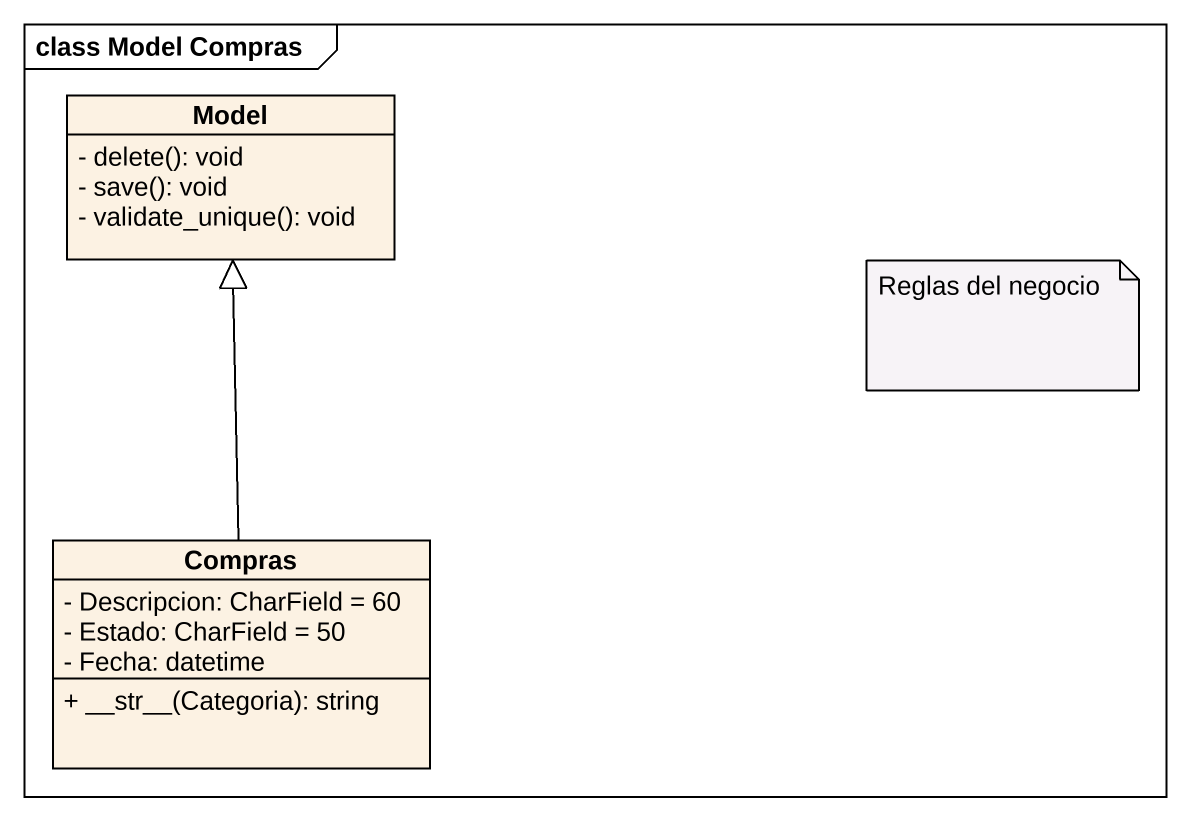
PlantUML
@startuml
mainframe class Model Compras
hide circle
hide empty members
skinparam classAttributeIconSize 0
class Model {
  {field} - delete(): void
  {field} - save(): void
  {field} - validate_unique(): void
}
class Compras {
  - Descripcion: CharField = 60
  - Estado: CharField = 50
  - Fecha: datetime
  + ~__str~__(Categoria): string
}
Compras -up-|> Model
note as N1
  Reglas del negocio
end note
@enduml
